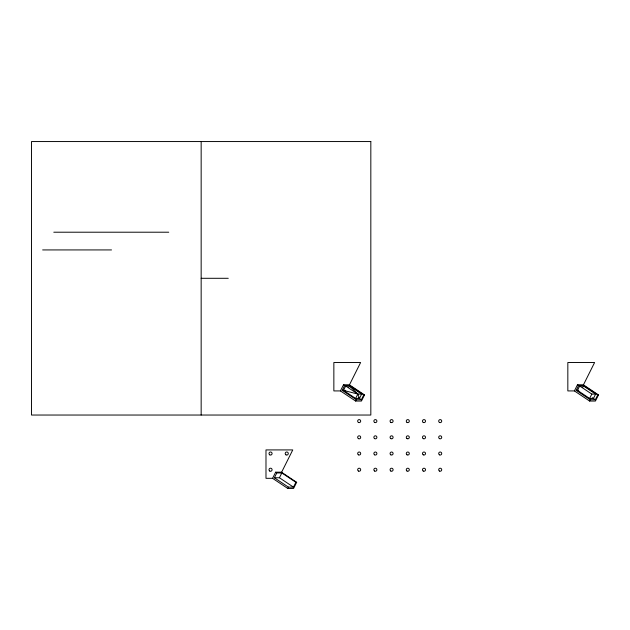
<?xml version="1.0" encoding="UTF-8"?>
<svg xmlns="http://www.w3.org/2000/svg" width="630" height="630" viewBox="0 0 630 630"><rect width="100%" height="100%" fill="white"/><g stroke="black" fill="none" stroke-linecap="round" stroke-linejoin="round"><path stroke-width="0.94" d="M272.57 478.32L275.641 472.177L281.46 472.177L296.659 482.304L293.588 488.447L287.76 488.447L272.57 478.32L265.986 478.32L265.986 449.915L292.761 449.915L281.145 473.146M295.895 482.304L293.486 487.132L288.422 487.132L274.365 477.76L276.775 472.941L281.846 472.941L295.895 482.304L296.659 482.304M274.365 477.76L279.429 477.76L281.846 472.941M287.76 488.447L288.422 487.132M340.428 390.923L343.5 384.78L349.327 384.78L364.518 394.908L361.447 401.05L355.627 401.05L340.428 390.923L333.853 390.923L333.853 362.518L360.62 362.518L349.437 384.891M363.762 394.908L361.344 399.735L356.281 399.735L342.232 390.364L344.642 385.544L349.705 385.544L363.762 394.908L364.518 394.908M343.492 390.364L345.689 385.977L349.485 385.977L361.644 394.081L359.447 398.467L355.651 398.467L343.492 390.364L357.84 394.081L361.644 394.081M348.902 387.151L349.705 385.544M355.651 398.467L357.84 394.081L349.485 385.977M355.627 401.05L356.281 399.735M574.41 390.923L577.482 384.78L583.309 384.78L598.5 394.908L595.429 401.05L589.609 401.05L574.41 390.923L567.835 390.923L567.835 362.518L594.602 362.518L583.419 384.891M597.744 394.908L595.326 399.735L590.263 399.735L576.206 390.364L578.623 385.544L583.687 385.544L597.744 394.908L598.5 394.908M579.671 385.977L577.474 390.364L589.633 398.467L593.428 398.467L595.626 394.081L583.467 385.977L579.671 385.977L591.822 394.081L595.626 394.081M582.884 387.151L583.687 385.544M589.633 398.467L591.822 394.081M589.609 401.05L590.263 399.735M53.786 232.21L168.745 232.21M42.643 249.929L111.518 249.929M201.159 278.295L228.257 278.295M342.232 390.364L345.398 390.364M576.206 390.364L578.742 390.364M577.482 384.78L578.623 385.544M592.208 397.656L595.326 399.735M345.689 385.977L357.84 394.081L359.447 398.467M343.5 384.78L344.642 385.544M358.226 397.656L361.344 399.735M275.641 472.177L276.775 472.941M279.429 477.76L293.486 487.132M201.159 141.553L201.159 415.036M370.826 141.553L31.5 141.553L31.5 415.036L370.826 415.036L370.826 141.553M269.774 471.067A1.543 1.543 0 0 0 272.089 469.736A1.543 1.543 0 0 0 269.774 468.397A1.543 1.543 0 0 0 269.774 471.067M269.774 454.86A1.543 1.543 0 0 0 272.089 453.529A1.543 1.543 0 0 0 269.774 452.19A1.543 1.543 0 0 0 269.774 454.86M285.981 454.86A1.543 1.543 0 0 0 288.296 453.529A1.543 1.543 0 0 0 285.981 452.19A1.543 1.543 0 0 0 285.981 454.86M439.449 422.431A1.52 1.52 0 0 0 441.724 421.116A1.52 1.52 0 0 0 439.449 419.8A1.52 1.52 0 0 0 439.449 422.431M439.449 438.637A1.52 1.52 0 0 0 441.724 437.322A1.52 1.52 0 0 0 439.449 436.007A1.52 1.52 0 0 0 439.449 438.637M439.449 454.844A1.52 1.52 0 0 0 441.724 453.529A1.52 1.52 0 0 0 439.449 452.214A1.52 1.52 0 0 0 439.449 454.844M439.449 471.051A1.52 1.52 0 0 0 441.724 469.736A1.52 1.52 0 0 0 439.449 468.413A1.52 1.52 0 0 0 439.449 471.051M423.242 422.431A1.52 1.52 0 0 0 425.518 421.116A1.52 1.52 0 0 0 423.242 419.8A1.52 1.52 0 0 0 423.242 422.431M423.242 438.637A1.52 1.52 0 0 0 425.518 437.322A1.52 1.52 0 0 0 423.242 436.007A1.52 1.52 0 0 0 423.242 438.637M423.242 454.844A1.52 1.52 0 0 0 425.518 453.529A1.52 1.52 0 0 0 423.242 452.214A1.52 1.52 0 0 0 423.242 454.844M407.035 422.431A1.52 1.52 0 0 0 409.311 421.116A1.52 1.52 0 0 0 407.035 419.8A1.52 1.52 0 0 0 407.035 422.431M407.035 438.637A1.52 1.52 0 0 0 409.311 437.322A1.52 1.52 0 0 0 407.035 436.007A1.52 1.52 0 0 0 407.035 438.637M407.035 454.844A1.52 1.52 0 0 0 409.311 453.529A1.52 1.52 0 0 0 407.035 452.214A1.52 1.52 0 0 0 407.035 454.844M390.828 422.431A1.52 1.52 0 0 0 393.104 421.116A1.52 1.52 0 0 0 390.828 419.8A1.52 1.52 0 0 0 390.828 422.431M390.828 438.637A1.52 1.52 0 0 0 393.104 437.322A1.52 1.52 0 0 0 390.828 436.007A1.52 1.52 0 0 0 390.828 438.637M390.828 454.844A1.52 1.52 0 0 0 393.104 453.529A1.52 1.52 0 0 0 390.828 452.214A1.52 1.52 0 0 0 390.828 454.844M423.242 471.051A1.52 1.52 0 0 0 425.518 469.736A1.52 1.52 0 0 0 423.242 468.413A1.52 1.52 0 0 0 423.242 471.051M374.622 422.431A1.52 1.52 0 0 0 376.897 421.116A1.52 1.52 0 0 0 374.622 419.8A1.52 1.52 0 0 0 374.622 422.431M358.415 422.431A1.52 1.52 0 0 0 360.691 421.116A1.52 1.52 0 0 0 358.415 419.8A1.52 1.52 0 0 0 358.415 422.431M374.622 438.637A1.52 1.52 0 0 0 376.897 437.322A1.52 1.52 0 0 0 374.622 436.007A1.52 1.52 0 0 0 374.622 438.637M358.415 438.637A1.52 1.52 0 0 0 360.691 437.322A1.52 1.52 0 0 0 358.415 436.007A1.52 1.52 0 0 0 358.415 438.637M407.035 471.051A1.52 1.52 0 0 0 409.311 469.736A1.52 1.52 0 0 0 407.035 468.413A1.52 1.52 0 0 0 407.035 471.051M390.828 471.051A1.52 1.52 0 0 0 393.104 469.736A1.52 1.52 0 0 0 390.828 468.413A1.52 1.52 0 0 0 390.828 471.051M374.622 454.844A1.52 1.52 0 0 0 376.897 453.529A1.52 1.52 0 0 0 374.622 452.214A1.52 1.52 0 0 0 374.622 454.844M358.415 454.844A1.52 1.52 0 0 0 360.691 453.529A1.52 1.52 0 0 0 358.415 452.214A1.52 1.52 0 0 0 358.415 454.844M374.622 471.051A1.52 1.52 0 0 0 376.897 469.736A1.52 1.52 0 0 0 374.622 468.413A1.52 1.52 0 0 0 374.622 471.051M358.415 471.051A1.52 1.52 0 0 0 360.691 469.736A1.52 1.52 0 0 0 358.415 468.413A1.52 1.52 0 0 0 358.415 471.051"/></g></svg>
